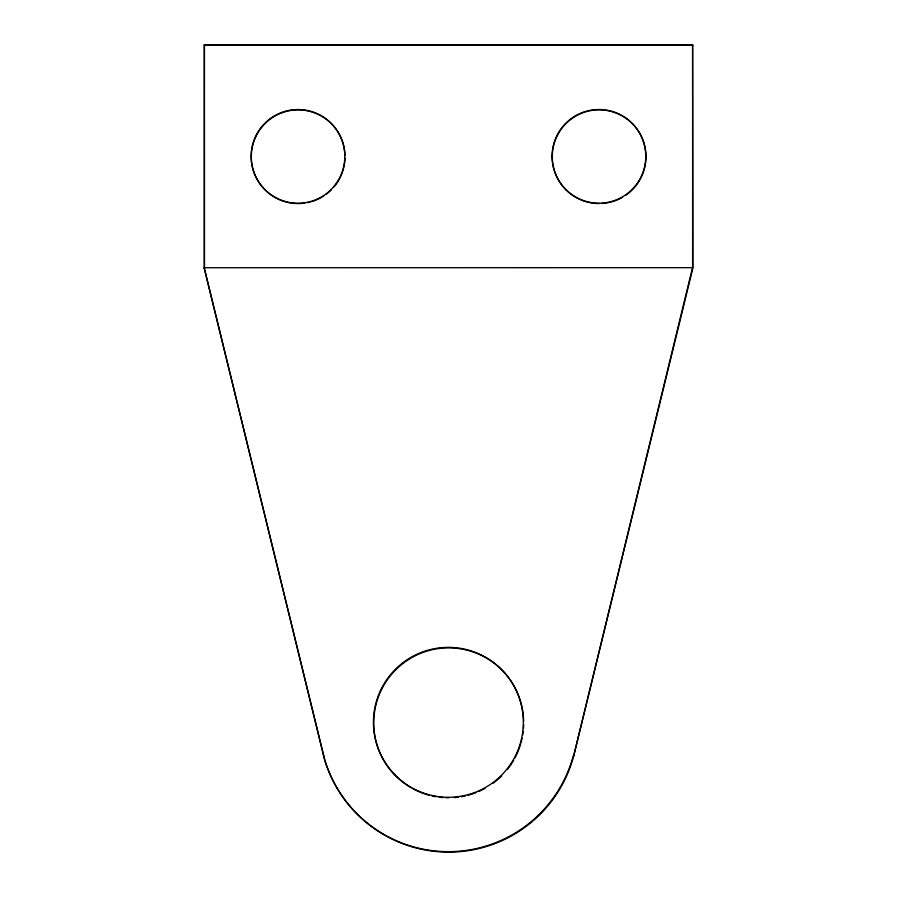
<?xml version="1.0" encoding="UTF-8"?>
<svg xmlns="http://www.w3.org/2000/svg" width="897" height="897" viewBox="0 0 897 897"><rect width="100%" height="100%" fill="white"/><g stroke="black" fill="none" stroke-linecap="round" stroke-linejoin="round"><path stroke-width="1.35" d="M573.609 756.294L692.518 267.665L204.157 267.721L323.817 756.328A129.303 129.303 0 0 0 573.609 756.294L692.843 268.192L692.607 44.85L204.247 44.895L204.269 267.9M204.247 44.895L692.82 45.186M204.157 267.721L323.817 756.328M692.607 44.85L692.63 267.855M204.46 45.242L204.482 268.248M345.009 158.085A46.846 46.846 0 0 1 343.428 168.849M343.058 170.15A46.846 46.846 0 0 1 334.054 186.856M331.307 189.861A46.846 46.846 0 0 1 326.149 194.313M323.907 195.882A46.846 46.846 0 0 1 311.607 201.612M310.306 201.982A46.846 46.846 0 0 1 307.66 202.61M304.969 203.081A46.846 46.846 0 0 1 251.586 161.729A46.846 46.846 0 0 1 295.001 109.995A46.846 46.846 0 0 1 344.997 155.372M599.14 203.552A46.846 46.846 0 0 1 554.66 141.961A46.846 46.846 0 0 1 627.115 119.122A46.846 46.846 0 0 1 626.005 195.086M622.563 197.273A46.846 46.846 0 0 1 601.853 203.473M523.657 724.227A74.956 74.956 0 0 1 523.467 728.42M523.198 731.223A74.956 74.956 0 0 1 522.603 735.405M522.088 738.175A74.956 74.956 0 0 1 521.112 742.234M520.742 743.579A74.956 74.956 0 0 1 514.979 757.887M513.633 760.32A74.956 74.956 0 0 1 507.31 769.581M501.715 775.849A74.956 74.956 0 0 1 493.227 783.159M484.985 788.441A74.956 74.956 0 0 1 478.695 791.546M476.094 792.623A74.956 74.956 0 0 1 468.122 795.247M465.42 795.919A74.956 74.956 0 0 1 461.293 796.738M458.502 797.164A74.956 74.956 0 0 1 454.297 797.601M448.713 797.803A74.956 74.956 0 0 1 445.932 797.758M443.14 797.601A74.956 74.956 0 0 1 438.936 797.164M436.144 796.749A74.956 74.956 0 0 1 432.018 795.919M429.315 795.258A74.956 74.956 0 0 1 412.441 788.452M411.241 787.768A74.956 74.956 0 0 1 410.624 658.286A74.956 74.956 0 0 1 523.657 721.446M573.284 755.779A129.303 129.303 0 0 1 323.481 755.801M395.386 775.333A74.956 74.956 0 0 0 520.787 741.718A74.956 74.956 0 0 0 428.968 649.921A74.956 74.956 0 0 0 395.386 775.333M264.839 189.525A46.846 46.846 0 0 0 343.215 168.513A46.846 46.846 0 0 0 285.829 111.138A46.846 46.846 0 0 0 264.839 189.525M565.794 189.491A46.846 46.846 0 0 0 644.169 168.479A46.846 46.846 0 0 0 586.795 111.105A46.846 46.846 0 0 0 565.794 189.491"/></g></svg>
